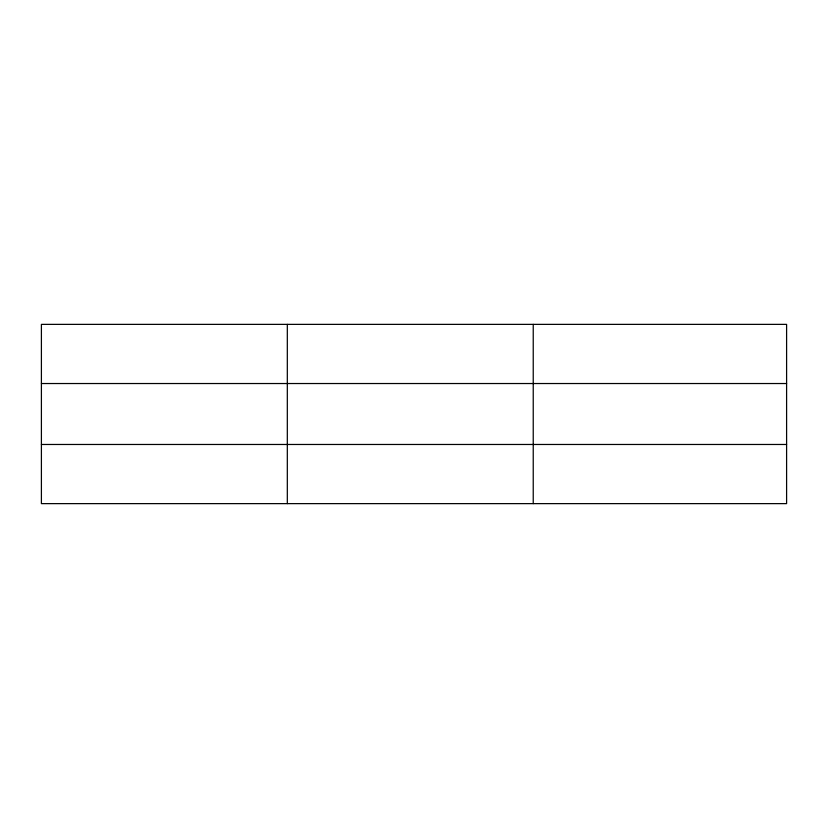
<?xml version="1.0" encoding="UTF-8"?>
<svg xmlns="http://www.w3.org/2000/svg" width="828" height="828" viewBox="0 0 828 828"><rect width="100%" height="100%" fill="white"/><g stroke="black" fill="none" stroke-linecap="round" stroke-linejoin="round"><path stroke-width="1.24" d="M287.316 324.369L287.316 503.631M533.232 324.369L533.232 503.631M786.6 383.53L786.6 324.369L41.4 324.369L41.4 503.631L786.6 503.631L786.6 383.53L41.4 383.53M41.4 444.47L786.6 444.47"/></g></svg>
